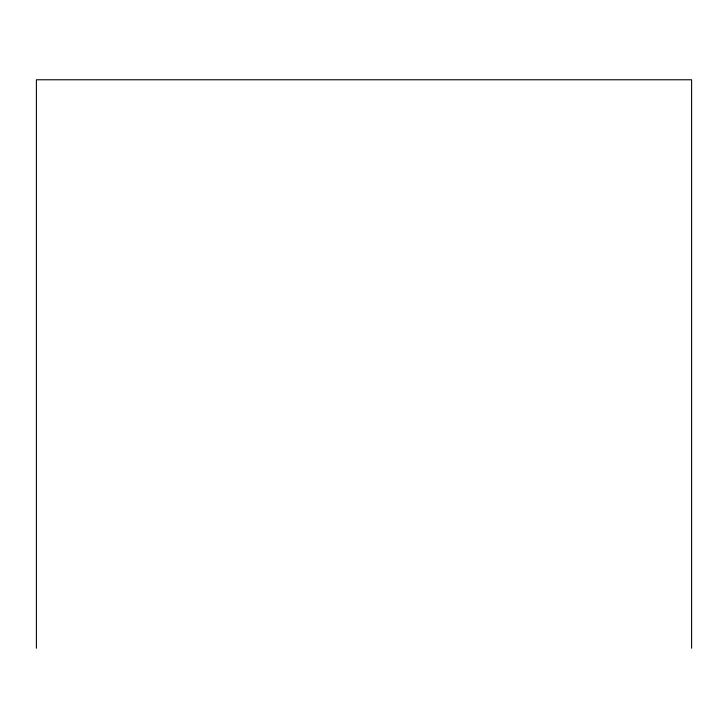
<?xml version="1.0" encoding="UTF-8"?>
<svg xmlns="http://www.w3.org/2000/svg" width="728" height="728" viewBox="0 0 728 728"><rect width="100%" height="100%" fill="white"/><g stroke="black" fill="none" stroke-linecap="round" stroke-linejoin="round"><path stroke-width="1.09" d="M691.6 648.229L691.6 79.771L36.4 79.771L36.4 648.229"/></g></svg>
